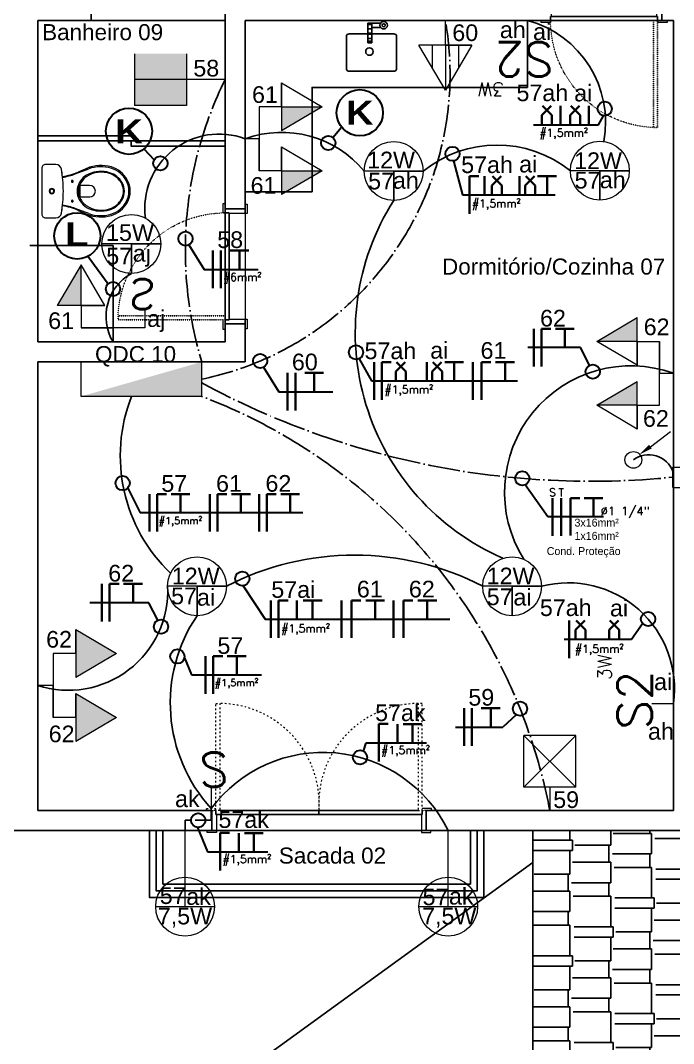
# Model space of a CAD drawing. Header units: millimetres. Extents: x 32721 to 70403, y 1490 to 13922.
# Drawn here: x 36163 to 36650, y 4714 to 5478 of the extents above; entities that cross this region are included whole.
import ezdxf
from ezdxf.enums import TextEntityAlignment as Align

# ---------------------------------------------------------------- set-up
doc = ezdxf.new("R2010")
doc.units = ezdxf.units.MM
for name, pattern in [('ACAD_ISO02W100', [15, 12, -3]), ('ACAD_ISO03W100', [30, 12, -18]), ('ACAD_ISO04W100', [30, 24, -3, 0, -3]), ('DASHDOT', [1, 0.5, -0.25, 0, -0.25])]:
    doc.linetypes.add(name, pattern=pattern)
for name, color, linetype in [('005', 9, 'Continuous'), ('02', 2, 'Continuous'), ('08', 8, 'Continuous'), ('COMODOS', 50, 'Continuous'), ('EJEL25170TP', 1, 'DASHDOT'), ('VIEWPORT', 10, 'Continuous')]:
    doc.layers.add(name, color=color, linetype=linetype)
for name, color, linetype, lineweight in [('A-DOOR', 9, 'Continuous', 9), ('EJEL05130C', 130, 'Continuous', 30), ('EJEL0550C', 50, 'Continuous', 35), ('EJEL0580C', 80, 'Continuous', 9), ('EJEL09210C', 210, 'Continuous', 9), ('EJEL25170C', 170, 'Continuous', 25), ('EJEL25170T', 170, 'ACAD_ISO02W100', 25), ('EJEL3040C', 40, 'Continuous', 9), ('P-SANR-FIXT', 9, 'Continuous', 18)]:
    doc.layers.add(name, color=color, linetype=linetype, lineweight=lineweight)
doc.styles.add('COTAS', font='arial.ttf', dxfattribs={"height": 12})
doc.styles.add('M_abG50', font='', dxfattribs={"width": 1.1, "height": 0.13})
doc.styles.add('PADRÃO', font='', dxfattribs={"height": 0.2})
doc.styles.add('ROMANS', font='romans.shx')
doc.styles.add('ROMANSI', font='RomanS')
doc.styles.add('SR60', font='simplex', dxfattribs={"height": 0.15})
doc.styles.add('SR80', font='SIMPLEX', dxfattribs={"height": 0.1})
doc.styles.get('M_abG50').set_extended_font_data('Arial Black')
doc.styles.get('PADRÃO').set_extended_font_data('AvantGarde Bk BT')

# ---------------------------------------------------------------- blocks, each defined once
blk = doc.blocks.new('Bacia Sanitária - Caixa Acoplada-736075-Planta Baixa Térreo')
at = {"layer": 'P-SANR-FIXT'}
for p, q in [((-3.8, 360.2), (-41.6, 462)), ((82.4, 467.7), (82.4, 395.8)), ((167.6, 395.8), (167.6, 467.9)), ((291.6, 462), (253.8, 360.2)), ((-18.1, 381.6), (-46, 446.5)), ((-45.6, 445.7), (-18.1, 381.6)), ((82.4, 395.9), (81.7, 392.3)), ((168.3, 392.3), (167.6, 395.7)), ((268.1, 381.6), (296.1, 446.7)), ((268.1, 381.6), (295.6, 445.5)), ((-74.8, 215.2), (-74.8, 138.9)), ((-74.8, 215.2), (-74.8, 138.9)), ((324.8, 138.9), (324.8, 215.2)), ((324.8, 138.9), (324.8, 215.2)), ((-44.8, 110), (294.8, 110)), ((-44.8, 110), (294.8, 110))]:
    blk.add_line(p, q, dxfattribs=at)
for centre, radius, start, end in [((125, 598.7), 172.7, 89.99989, 119.83452), ((125, 598.7), 172.7, 89.99989, 119.83452), ((125, 598.7), 172.7, 60.14034, 90.0001), ((125, 598.7), 172.7, 60.14034, 90.0001), ((142.4, 568.8), 207.3, 119.89339, 162.90367), ((142.4, 568.8), 207.3, 119.89339, 162.90367), ((142.4, 568.8), 197.4, 117.66834, 162.90367), ((142.4, 568.8), 162.9, 120.11187, 162.90381), ((142.4, 568.8), 156.7, 120.10363, 159.82928), ((125, 598.7), 162.9, 89.9999, 117.13355), ((125, 598.7), 128.3, 89.99986, 120.0915), ((125, 598.7), 122.1, 89.99989, 120.07994), ((125, 598.7), 162.9, 62.86432, 90.00011), ((125, 598.7), 128.3, 60.06148, 90.00011), ((125, 598.7), 122.1, 60.13191, 90.00014), ((107.6, 568.8), 156.7, 20.16971, 60.06163), ((107.6, 568.8), 162.9, 17.09643, 60.00868), ((107.6, 568.8), 197.4, 17.09605, 62.33004), ((107.6, 568.8), 207.3, 17.09644, 60.08571), ((107.6, 568.8), 207.3, 17.09644, 60.08571), ((199, 551.4), 266.5, 162.90367, 203.36774), ((199, 551.4), 266.5, 162.90367, 203.41557), ((199, 551.4), 256.7, 162.90367, 200.37484), ((199, 551.4), 222.1, 162.90381, 204.386), ((180.6, 554.8), 197.4, 159.82928, 214.70015), ((69.4, 554.8), 197.4, 325.29931, 20.16971), ((51, 551.4), 222.1, 335.61412, 17.09643), ((51, 551.4), 256.7, 339.62516, 17.09605), ((51, 551.4), 266.5, 336.58775, 17.09644), ((51, 551.4), 266.5, 336.58775, 17.09644), ((131.6, 520.8), 148.1, 204.386, 254.50021), ((125, 467.7), 42.6, 90.00001, 180), ((125, 467.7), 42.6, 0.27066, 90.00006), ((118.4, 520.8), 148.1, 285.50035, 335.61412), ((131.6, 520.8), 137.8, 214.70015, 254.49812), ((125, 986.6), 592.3, 265.87448, 270), ((125, 497), 113.1, 254.49812, 270.0003), ((125, 986.6), 592.3, 270, 274.12547), ((125, 497), 113.1, 270, 285.50114), ((118.4, 520.8), 137.8, 285.50114, 291.21111), ((118.4, 520.8), 137.8, 291.21111, 325.29931), ((-471.4, 186.5), 493.6, 9.16189, 23.27793), ((-471.4, 186.5), 493.6, 9.16186, 23.27793), ((-471.4, 186.5), 498.9, 9.13056, 20.37509), ((51, 338.1), 6.91, 90, 270), ((51, 338.1), 6.91, 270, 90), ((125, 497), 123.4, 254.50021, 270), ((125, 497), 123.4, 269.99991, 285.50035), ((199, 338.1), 6.91, 90, 270), ((199, 338.1), 6.91, 270, 90), ((721.4, 186.5), 498.9, 159.62507, 170.86944), ((721.4, 186.5), 493.6, 156.72252, 170.83812), ((721.4, 186.5), 493.6, 156.72252, 170.83813), ((-31.6, 214.8), 43.2, 99.01493, 179.49347), ((-31.6, 214.8), 43.2, 99.01493, 179.49347), ((125, -710.7), 981.9, 89.99883, 99.57516), ((125, -710.7), 981.9, 96.38257, 99.57516), ((125, -710.7), 981.9, 80.42485, 90.00116), ((125, -710.7), 981.9, 80.42485, 83.6174), ((281.6, 214.8), 43.2, 0.4859, 80.98509), ((281.6, 214.8), 43.2, 0.4859, 80.98509), ((125, 185.3), 20.2, 90, 270), ((125, 185.3), 15.3, 90, 270), ((125, 185.3), 15.3, 267.6108, 90), ((125, 185.3), 20.2, 270, 90), ((-45.5, 139.3), 29.3, 180.69963, 271.32336), ((-45.5, 139.3), 29.3, 180.69963, 271.32336), ((295.5, 139.3), 29.3, 268.67664, 359.32231), ((295.5, 139.3), 29.3, 268.67664, 359.32231)]:
    blk.add_arc(centre, radius, start, end, dxfattribs=at)
blk = doc.blocks.new('Porta de madeira - 80x240cm 2-909150-Planta Baixa Térreo')
at = {"layer": 'A-DOOR', "lineweight": 18}
for p, q in [((-519.8, 122.2), (-519.8, 107.2)), ((-449.8, 122.2), (-519.8, 122.2)), ((-484.8, 107.2), (-449.8, 107.2)), ((-449.8, 107.2), (-484.8, 107.2)), ((-449.8, 107.2), (-449.8, 122.2)), ((-449.8, -12.8), (-449.8, 107.2)), ((340.2, 107.2), (-449.8, 107.2)), ((410.2, 122.2), (340.2, 122.2)), ((340.2, 122.2), (340.2, 107.2)), ((340.2, 107.2), (375.2, 107.2)), ((375.2, 107.2), (340.2, 107.2)), ((340.2, 107.2), (340.2, -12.8)), ((410.2, 107.2), (410.2, 122.2)), ((-524.8, -42.8), (-524.8, -57.8)), ((-524.8, -57.8), (-454.8, -57.8)), ((-454.8, -42.8), (-484.8, -42.8)), ((-484.8, -42.8), (-454.8, -42.8)), ((-454.8, -42.8), (-454.8, -12.8)), ((-454.8, -12.8), (-449.8, -12.8)), ((340.2, -12.8), (345.2, -12.8)), ((345.2, -12.8), (345.2, -42.8)), ((375.2, -42.8), (345.2, -42.8)), ((345.2, -42.8), (345.2, -57.8)), ((345.2, -42.8), (375.2, -42.8)), ((345.2, -57.8), (415.2, -57.8)), ((415.2, -57.8), (415.2, -42.8))]:
    blk.add_line(p, q, dxfattribs=at)
at = {"layer": 'A-DOOR', "lineweight": 25}
for p, q in [((345.2, -12.8), (-454.8, -12.8)), ((-454.8, -12.8), (-454.8, -42.8)), ((-424.8, -42.8), (-454.8, -42.8)), ((-424.8, -42.8), (345.2, -42.8)), ((345.2, -42.8), (345.2, -12.8))]:
    blk.add_line(p, q, dxfattribs=at)
at = {"layer": 'A-DOOR', "linetype": 'ACAD_ISO03W100', "lineweight": 25, "ltscale": 0.1}
for p, q in [((-454.8, -42.8), (-454.8, -842.8)), ((-424.8, -842.8), (-424.8, -42.8)), ((-454.8, -842.8), (-424.8, -842.8))]:
    blk.add_line(p, q, dxfattribs=at)
at = {"layer": 'A-DOOR', "linetype": 'ACAD_ISO03W100', "lineweight": 18, "ltscale": 0.1}
blk.add_arc((-454.8, -42.8), 800, 272.1491, 0, dxfattribs=at)
blk = doc.blocks.new('A$C31A50C72')
at = {"layer": 'EJEL0580C'}
for p, q in [((0, -15.88), (0, 15.88)), ((0, 0), (-41.07, 0))]:
    blk.add_line(p, q, dxfattribs=at)
blk.add_circle((0, 0), 15.88, dxfattribs=at)
blk = doc.blocks.new('A$C4F674D86')
at = {"layer": 'EJEL0580C'}
for p, q in [((16.16, 0), (-16.16, 0)), ((16.16, 0), (-16.16, 0)), ((0, 0), (0, -16.16)), ((0, -16.16), (0, 0)), ((0, 0), (16.16, 0)), ((0, 0), (0, -16.16)), ((0, -16.16), (0, 0)), ((0, 0), (16.16, 0))]:
    blk.add_line(p, q, dxfattribs=at)
blk.add_circle((0, 0), 16.16, dxfattribs=at)
blk.add_circle((0, 0), 16.16, dxfattribs=at)
blk = doc.blocks.new('A$C3D7A1D48')
at = {"layer": 'EJEL0580C'}
blk.add_line((6.63, 0), (-6.63, 0), dxfattribs=at)
at = {"layer": 'EJEL0580C', "style": 'SR80'}
blk.add_text('S2', height=21.161, rotation=270, dxfattribs=at).set_placement((6.64, 16.05))
blk = doc.blocks.new('s2 3w')
at = {"layer": 'EJEL0580C', "xscale": 1.21732736314486, "yscale": 1.21732736314486, "zscale": 1.21732736314486}
blk.add_blockref('A$C3D7A1D48', (2289.89, 2240.11), dxfattribs=at)
at = {"layer": 'EJEL0580C', "style": 'SR60'}
blk.add_text('3W', height=10.304, rotation=270, dxfattribs=at).set_placement((2328.15, 2222.64))
blk = doc.blocks.new('A$C5CDA3447')
at = {"layer": 'EJEL0580C'}
blk.add_line((6.63, 0), (-6.63, 0), dxfattribs=at)
at = {"layer": 'EJEL0580C', "style": 'SR80'}
blk.add_text('S', height=21.16, rotation=270, dxfattribs=at).set_placement((6.63, 7.39))
blk = doc.blocks.new('A$C0AE3526C')
at = {"layer": 'EJEL0580C'}
h = blk.add_hatch(color=256, dxfattribs=at)
h.dxf.hatch_style = 1
h.paths.add_polyline_path([(47.61, 15.87), (15.87, 15.87), (15.87, -15.87), (47.61, -15.87)])
h = blk.add_hatch(color=256, dxfattribs=at)
h.dxf.hatch_style = 1
h.paths.add_polyline_path([(47.61, -15.87), (47.61, 0), (15.87, 0), (15.87, -15.87)])
for p, q in [((15.87, 15.87), (47.61, 15.87)), ((15.87, -15.87), (15.87, 15.87)), ((15.87, -15.87), (15.87, 15.87)), ((47.61, -15.87), (47.61, 15.87)), ((47.61, -15.87), (47.61, 15.87)), ((-7.92, 0), (47.61, 0)), ((0, 0), (47.61, 0))]:
    blk.add_line(p, q, dxfattribs=at)
blk = doc.blocks.new('A$C51C8040F')
at = {"layer": 'EJEL0580C'}
h = blk.add_hatch(color=256, dxfattribs=at)
h.dxf.hatch_style = 1
h.paths.add_polyline_path([(0, -16.93), (28.69, 0), (0, 16.93)])
for p, q in [((0, 0), (0, 16.93)), ((0, 16.93), (0, -16.93)), ((0, 16.93), (28.69, 0)), ((0, 0), (-15.87, 0)), ((28.69, 0), (0, -16.93))]:
    blk.add_line(p, q, dxfattribs=at)
blk = doc.blocks.new('tv 2 altas')
at = {"layer": 'EJEL0580C'}
for p, q in [((-37.63, 2842.21), (10.04, 2842.21)), ((10.04, 2842.21), (-13.8, 2842.21)), ((-13.8, 2842.21), (-13.8, 2830.61))]:
    blk.add_line(p, q, dxfattribs=at)
at = {"layer": 'EJEL0580C', "xscale": 1.059979705887933, "yscale": 1.059979705887933, "zscale": 1.059979705887933, "rotation": 90}
for p in [(-37.63, 2859.03), (10.04, 2859.03)]:
    blk.add_blockref('A$C51C8040F', p, dxfattribs=at)
blk = doc.blocks.new('tomada dupla media 01')
at = {"layer": 'EJEL0580C'}
h = blk.add_hatch(color=256, dxfattribs=at)
h.dxf.hatch_style = 1
h.paths.add_polyline_path([(1921.39, 2677.07), (1903.54, 2677.07), (1921.39, 2646.81)])
h = blk.add_hatch(color=256, dxfattribs=at)
h.dxf.hatch_style = 1
h.paths.add_polyline_path([(1969.07, 2677.07), (1951.22, 2677.07), (1969.07, 2646.81)])
for p, q in [((1945.23, 2693.8), (1945.23, 2704.23)), ((1969.07, 2693.8), (1921.39, 2693.8)), ((1921.39, 2693.8), (1945.23, 2693.8)), ((1921.39, 2677.07), (1921.39, 2693.8)), ((1969.07, 2677.07), (1969.07, 2693.8)), ((1939.25, 2677.07), (1903.54, 2677.07)), ((1921.39, 2646.81), (1903.54, 2677.07)), ((1921.39, 2677.07), (1939.25, 2677.07)), ((1939.25, 2677.07), (1921.39, 2646.81)), ((1921.39, 2677.07), (1921.39, 2646.81)), ((1986.93, 2677.07), (1951.22, 2677.07)), ((1969.07, 2646.81), (1951.22, 2677.07)), ((1969.07, 2677.07), (1986.93, 2677.07)), ((1986.93, 2677.07), (1969.07, 2646.81)), ((1969.07, 2677.07), (1969.07, 2646.81))]:
    blk.add_line(p, q, dxfattribs=at)
blk = doc.blocks.new('A$C1FA829F1')
at = {"layer": 'EJEL0580C'}
for p, q in [((0, 0), (0, 16.93)), ((0, 16.93), (0, -16.93)), ((0, 16.93), (28.69, 0)), ((0, 8.46), (14.34, 8.46)), ((0, 0), (-15.87, 0)), ((28.69, 0), (0, -16.93)), ((0, 0), (28.69, 0)), ((0, -8.46), (14.34, -8.46))]:
    blk.add_line(p, q, dxfattribs=at)
blk = doc.blocks.new('tomada e int')
at = {"layer": 'EJEL0580C'}
h = blk.add_hatch(color=256, dxfattribs=at)
h.dxf.hatch_style = 1
h.paths.add_polyline_path([(2009.64, 3072.39), (2009.64, 3090.24), (1979.38, 3072.39)])
for p, q in [((1979.38, 3072.39), (2009.64, 3090.24)), ((2009.64, 3054.53), (2009.64, 3090.24)), ((2009.64, 3054.53), (1979.38, 3072.39)), ((2009.64, 3072.39), (1979.38, 3072.39)), ((2009.64, 3072.39), (2026.38, 3072.39)), ((2009.64, 3072.39), (2009.64, 3054.53)), ((2026.38, 3024.71), (2026.38, 3072.39)), ((2026.38, 3072.39), (2026.38, 3048.55)), ((2026.38, 3048.55), (2036.81, 3048.55)), ((2012.38, 3024.71), (2026.38, 3024.71))]:
    blk.add_line(p, q, dxfattribs=at)
at = {"layer": 'EJEL0580C', "style": 'SR80'}
blk.add_text('S', height=22.32, rotation=90, dxfattribs=at).set_placement((2012.38, 3016.92))
blk = doc.blocks.new('A$C15267267')
at = {"layer": 'EJEL0580C'}
for p, q in [((-37.03, -21.16), (-37.03, 0)), ((37.03, 0), (-37.03, 0)), ((37.03, -21.16), (37.03, 0)), ((37.03, -21.16), (-37.03, -21.16))]:
    blk.add_line(p, q, dxfattribs=at)
blk.add_solid([(37.03, 0), (37.03, -21.16), (-37.03, -21.16)], dxfattribs=at)
blk = doc.blocks.new('A$C45B0798E')
at = {"layer": 'EJEL0580C'}
for p, q in [((-15.87, -15.87), (-15.87, 15.87)), ((-15.87, 15.87), (15.87, 15.87)), ((15.87, -15.87), (15.87, 15.87)), ((-26.87, 0), (-30.17, 0)), ((-15.87, 0), (-26.87, 0)), ((-15.87, -15.87), (15.87, -15.87))]:
    blk.add_line(p, q, dxfattribs=at)
at = {"layer": 'EJEL0580C', "ltscale": 0.015}
for p, q in [((-15.87, -15.87), (15.87, 15.87)), ((-15.87, 15.87), (15.87, -15.87))]:
    blk.add_line(p, q, dxfattribs=at)
blk = doc.blocks.new('A$C71E37391')
at = {"layer": 'EJEL0550C', "ltscale": 0.015}
for p, q in [((7.02, 14.03), (-7.02, 14.03)), ((0, 0), (0, 14.03))]:
    blk.add_line(p, q, dxfattribs=at)
blk = doc.blocks.new('A$C1116134A')
at = {"layer": 'EJEL0550C', "ltscale": 0.015}
for p, q in [((0, -14.03), (0, 14.03)), ((0, 14.03), (7.02, 14.03))]:
    blk.add_line(p, q, dxfattribs=at)
blk = doc.blocks.new('A$C33D512FD')
at = {"layer": 'EJEL0550C', "ltscale": 0.015}
for p, q in [((-3.76, 7), (3.26, 14.02)), ((3.76, 7), (-3.26, 14.02)), ((-3.76, -0.01), (-3.76, 7)), ((3.76, -0.01), (3.76, 7))]:
    blk.add_line(p, q, dxfattribs=at)
blk = doc.blocks.new('A$C4247474B')
at = {"layer": 'EJEL0580C'}
for p, q in [((0, 0), (31.7, 0)), ((0, 0), (0, -31.7)), ((31.7, 0), (31.7, -31.7)), ((0, -31.7), (31.7, -31.7))]:
    blk.add_line(p, q, dxfattribs=at)
at = {"layer": 'EJEL0580C', "style": 'SR80'}
blk.add_text('P', height=21.2, rotation=270, dxfattribs=at).set_placement((5.5, -8.3))
blk = doc.blocks.new('A$C1F842686')
at = {"layer": 'EJEL0580C', "linetype": 'ByBlock', "lineweight": -2}
blk.add_line((10.47, 8.12), (22.77, 17.5), dxfattribs=at)
at = {"layer": 'EJEL0580C'}
blk.add_circle((0, 0), 5.13, dxfattribs=at)
blk.add_solid([(11.32, 7), (3.73, 3.27), (9.61, 9.24)], dxfattribs=at)

msp = doc.modelspace()

# ---------------------------------------------------------------- hatches: boundary and pattern name
at = {"layer": '08'}
h = msp.add_hatch(dxfattribs=at)
h.set_pattern_fill('AR-RSHKE', color=256, scale=0.1, angle=90)
h.set_pattern_definition([(90, (-84493.578, -81460.934), (-30.48, 64.77), [15.24, -12.7, 17.78, -7.62, 22.86, -10.16]), (90, (-84494.848, -81445.694), (-30.48, 64.77), [12.7, -48.26, 10.16, -15.24]), (90, (-84491.673, -81415.214), (-30.48, 64.77), [7.62, -78.74]), (180, (-84493.578, -81460.934), (-30.48, -21.59), [29.21, -92.71]), (180, (-84493.578, -81445.694), (-30.48, -21.59), [28.575, -93.345]), (180, (-84493.578, -81432.994), (-30.48, -21.59), [26.67, -95.25]), (180, (-84491.673, -81415.214), (-30.48, -21.59), [29.21, -92.71]), (180, (-84491.673, -81407.594), (-30.48, -21.59), [29.21, -92.71]), (180, (-84493.578, -81384.734), (-30.48, -21.59), [27.94, -93.98])])
h.paths.add_polyline_path([(37165.46, 5058.22), (37165.46, 4688.22), (36650.46, 4688.22), (36650.46, 4673.22), (36545.46, 4673.22), (36545.46, 4873.22), (36665.46, 4873.22), (36665.46, 5058.22), (37010.46, 5058.22)])

# ---------------------------------------------------------------- linework, layer by layer
at = {"layer": '005'}
for p, q in [((36422.02, 5476.27), (36422.02, 5461.61)), ((36431.64, 5476.27), (36422.02, 5476.27)), ((36422.02, 5476.27), (36422.02, 5461.61)), ((36424.97, 5475.19), (36422.02, 5475.19)), ((36424.97, 5472.07), (36422.02, 5472.07)), ((36424.97, 5472.07), (36422.02, 5472.07)), ((36424.97, 5461.61), (36424.97, 5476.27)), ((36424.97, 5461.61), (36424.97, 5476.27)), ((36431.65, 5473.03), (36424.97, 5473.03)), ((36406.02, 5442.46), (36406.02, 5466.1)), ((36406.02, 5442.46), (36406.02, 5466.1)), ((36408.18, 5468.26), (36422.02, 5468.26)), ((36408.18, 5468.26), (36422.02, 5468.26)), ((36424.97, 5468.83), (36422.02, 5468.83)), ((36424.97, 5468.83), (36422.02, 5468.83)), ((36422.02, 5468.09), (36424.97, 5468.09)), ((36422.02, 5468.09), (36424.97, 5468.09)), ((36422.02, 5464.85), (36424.97, 5464.85)), ((36422.02, 5464.85), (36424.97, 5464.85)), ((36424.97, 5468.26), (36441.46, 5468.26)), ((36424.97, 5468.26), (36441.46, 5468.26)), ((36443.62, 5466.1), (36443.62, 5442.46)), ((36443.62, 5442.46), (36443.62, 5466.1)), ((36443.62, 5466.1), (36443.62, 5442.46)), ((36443.62, 5442.46), (36443.62, 5466.1)), ((36422.02, 5462.69), (36424.97, 5462.69)), ((36422.02, 5462.69), (36424.97, 5462.69)), ((36422.02, 5461.61), (36424.97, 5461.61)), ((36422.02, 5461.61), (36424.97, 5461.61)), ((36441.46, 5440.3), (36408.18, 5440.3)), ((36441.46, 5440.3), (36408.18, 5440.3)), ((36231.71, 5310.09), (36169.68, 5310.09)), ((36231.71, 5310.09), (36231.71, 5238.22))]:
    msp.add_line(p, q, dxfattribs=at)
for points in [[(36330.46, 5478.22), (36541.33, 5478.22), (36541.33, 5428.22), (36380.46, 5428.22), (36380.46, 5350.33), (36330.46, 5350.33), (36330.46, 5474.4)], [(36269.01, 4873.22), (36269.01, 4833.22), (36498.66, 4833.22), (36498.66, 4873.22)]]:
    msp.add_lwpolyline(points, dxfattribs=at)
for points in [[(36175.46, 5388.22), (36175.46, 5392.08), (36248.1, 5392.08), (36248.1, 5388.22)], [(36315.46, 5388.22), (36315.46, 5384.36), (36245.22, 5384.36), (36245.22, 5388.22)]]:
    msp.add_lwpolyline(points, close=True, dxfattribs=at)
for centre, radius in [((36433.92, 5474.65), 2.79), ((36433.92, 5474.65), 2.79), ((36433.92, 5474.65), 1.17), ((36423.27, 5454.99), 2.79), ((36423.27, 5454.99), 2.79)]:
    msp.add_circle(centre, radius, dxfattribs=at)
for centre, start, end in [((36408.18, 5466.1), 90, 180), ((36408.18, 5466.1), 90, 180), ((36441.46, 5466.1), 0, 90), ((36441.46, 5466.1), 0, 90), ((36408.18, 5442.46), 180, 270), ((36408.18, 5442.46), 180, 270), ((36441.46, 5442.46), 270, 0), ((36441.46, 5442.46), 270, 0)]:
    msp.add_arc(centre, 2.16, start, end, dxfattribs=at)
at = {"layer": '02', "color": 251}
msp.add_line((35680.46, 4223.22), (36545.46, 4849.4), dxfattribs=at)
at = {"layer": '08'}
for p, q in [((36215.46, 5493.22), (36215.46, 5478.22)), ((36315.46, 5478.22), (36315.46, 5493.22)), ((36215.46, 5478.22), (36175.46, 5478.22)), ((36175.46, 5238.22), (36175.46, 5478.22)), ((36175.46, 5238.22), (36175.46, 5478.22)), ((36215.46, 5478.22), (36315.46, 5478.22)), ((36315.46, 5478.22), (36315.46, 5337.54)), ((36330.46, 5478.22), (36330.46, 5337.54)), ((36330.46, 5478.22), (36555.6, 5478.22)), ((36641.6, 5478.22), (36650.46, 5478.22)), ((36650.46, 5451.2), (36650.46, 5478.22)), ((36650.46, 5478.22), (36650.46, 4888.22)), ((36330.46, 5416.54), (36330.46, 5363.22)), ((36315.46, 5388.22), (36315.46, 5363.22)), ((36650.46, 5058.22), (36650.46, 5371.2)), ((36315.46, 5238.22), (36315.46, 5251.54)), ((36315.46, 5251.54), (36315.46, 5238.22)), ((36315.46, 5251.54), (36315.46, 5238.22)), ((36330.46, 5251.54), (36330.46, 5223.22)), ((36175.46, 5238.22), (36315.46, 5238.22)), ((36175.46, 4888.22), (36175.46, 5223.22)), ((36175.46, 5223.22), (36330.46, 5223.22)), ((36175.46, 4888.22), (36175.46, 5223.22)), ((36305.59, 4888.22), (36175.46, 4888.22)), ((36385.59, 4888.22), (36329.1, 4888.22)), ((36385.59, 4888.22), (36329.1, 4888.22)), ((36329.1, 4888.22), (36385.59, 4888.22)), ((36329.1, 4888.22), (36385.59, 4888.22)), ((36650.46, 4888.22), (36465.59, 4888.22)), ((36025.34, 4873.22), (36175.46, 4873.22)), ((36305.59, 4873.22), (36155.46, 4873.22)), ((36665.46, 4873.22), (36465.59, 4873.22))]:
    msp.add_line(p, q, dxfattribs=at)
at = {"layer": '08', "ltscale": 0.9}
for p, q in [((36641.6, 5493.22), (36641.6, 5478.22)), ((36315.46, 5337.54), (36330.46, 5337.54)), ((36330.46, 5251.54), (36315.46, 5251.54)), ((36305.59, 4873.22), (36305.59, 4888.22)), ((36465.59, 4873.22), (36465.59, 4888.22))]:
    msp.add_line(p, q, dxfattribs=at)
at = {"layer": '08'}
for points in [[(36650.46, 5478.22), (36650.46, 5451.2)], [(36950.46, 5058.22), (37010.46, 5058.22), (37010.46, 5058.22), (37165.46, 5058.22), (37165.46, 4688.22), (36650.46, 4688.22), (36650.46, 4673.22), (36545.46, 4673.22), (36545.46, 4873.22), (36665.46, 4873.22), (36665.46, 5058.22), (36725.46, 5058.22)], [(36259.01, 4873.22), (36259.01, 4823.22), (36508.66, 4823.22), (36508.66, 4873.22)], [(36264.01, 4873.22), (36264.01, 4828.22), (36503.66, 4828.22), (36503.66, 4873.22)]]:
    msp.add_lwpolyline(points, dxfattribs=at)
msp.add_lwpolyline([(36259.01, 4873.22), (36508.66, 4873.22), (36508.66, 4823.22), (36259.01, 4823.22)], close=True, dxfattribs=at)
at = {"layer": 'A-DOOR', "linetype": 'ACAD_ISO03W100', "lineweight": 18, "ltscale": 0.1}
for p, q in [((36308.59, 4888.22), (36308.59, 4968.22)), ((36308.59, 4968.22), (36311.59, 4968.22)), ((36311.59, 4968.22), (36311.59, 4888.22)), ((36462.59, 4968.22), (36459.59, 4968.22)), ((36459.59, 4968.22), (36459.59, 4888.22)), ((36462.59, 4888.22), (36462.59, 4968.22)), ((36301.59, 4888.22), (36301.59, 4889.72)), ((36301.59, 4889.72), (36308.59, 4889.72)), ((36308.59, 4888.22), (36305.59, 4888.22)), ((36305.59, 4888.22), (36308.59, 4888.22)), ((36311.59, 4888.22), (36308.59, 4888.22)), ((36459.59, 4888.22), (36462.59, 4888.22)), ((36462.59, 4888.22), (36465.59, 4888.22)), ((36465.59, 4888.22), (36462.59, 4888.22))]:
    msp.add_line(p, q, dxfattribs=at)
at = {"layer": 'A-DOOR', "lineweight": 25}
for p, q in [((36308.59, 4885.22), (36308.59, 4888.22)), ((36385.59, 4885.22), (36308.59, 4885.22)), ((36311.59, 4888.22), (36385.59, 4888.22)), ((36459.59, 4888.22), (36385.59, 4888.22)), ((36385.59, 4888.22), (36385.59, 4885.22)), ((36385.59, 4888.22), (36385.59, 4885.22)), ((36385.59, 4885.22), (36462.59, 4885.22)), ((36462.59, 4885.22), (36462.59, 4888.22))]:
    msp.add_line(p, q, dxfattribs=at)
at = {"layer": 'A-DOOR', "lineweight": 18}
for p, q in [((36308.59, 4888.22), (36308.59, 4885.22)), ((36308.59, 4885.22), (36309.09, 4885.22)), ((36309.09, 4885.22), (36309.09, 4873.22)), ((36462.09, 4885.22), (36462.09, 4873.22)), ((36462.59, 4885.22), (36462.09, 4885.22)), ((36469.59, 4889.72), (36462.59, 4889.72)), ((36462.59, 4888.22), (36462.59, 4885.22)), ((36469.59, 4888.22), (36469.59, 4889.72)), ((36302.09, 4871.72), (36302.09, 4873.22)), ((36309.09, 4871.72), (36302.09, 4871.72)), ((36305.59, 4873.22), (36462.09, 4873.22)), ((36305.59, 4873.22), (36309.09, 4873.22)), ((36309.09, 4873.22), (36305.59, 4873.22)), ((36309.09, 4873.22), (36309.09, 4871.72)), ((36465.59, 4873.22), (36462.09, 4873.22)), ((36462.09, 4873.22), (36462.09, 4871.72)), ((36462.09, 4873.22), (36465.59, 4873.22)), ((36462.09, 4871.72), (36469.09, 4871.72)), ((36469.09, 4871.72), (36469.09, 4873.22))]:
    msp.add_line(p, q, dxfattribs=at)
at = {"layer": 'A-DOOR', "linetype": 'ACAD_ISO03W100', "lineweight": 18, "ltscale": 0.1}
for centre, start, end in [((36310.84, 4893.25), 356.15063, 89.42721), ((36460.34, 4893.25), 90.57279, 183.84937)]:
    msp.add_arc(centre, 74.92, start, end, dxfattribs=at)
at = {"layer": 'EJEL05130C'}
for p, q in [((36594.3, 5400.38), (36598.14, 5407.04)), ((36395.88, 5390.86), (36402.47, 5398.64)), ((36545.89, 5400.38), (36594.3, 5400.38)), ((36254.8, 5382.27), (36262.51, 5374.12)), ((36486.09, 5373.35), (36492.86, 5347.89)), ((36492.86, 5347.89), (36561.95, 5347.89)), ((36288.29, 5310.54), (36299.85, 5292.33)), ((36213.15, 5302.06), (36228.04, 5281.55)), ((36299.85, 5292.33), (36340.1, 5292.33)), ((36580.99, 5233.88), (36541.65, 5233.88)), ((36587.77, 5220.7), (36580.99, 5233.88)), ((36344.05, 5219.2), (36355.62, 5201)), ((36415.54, 5225.56), (36424.77, 5208.99)), ((36424.77, 5208.99), (36533.88, 5208.99)), ((36355.62, 5201), (36395.87, 5201)), ((36242.68, 5129.01), (36252.04, 5110.5)), ((36556.53, 5107.48), (36539.71, 5131.39)), ((36373.5, 5110.5), (36252.04, 5110.5)), ((36598.1, 5107.48), (36556.53, 5107.48)), ((36328.97, 5056.07), (36345.47, 5031.09)), ((36258.44, 5043.43), (36214.37, 5043.43)), ((36265.22, 5030.25), (36258.44, 5043.43)), ((36345.47, 5031.09), (36483.27, 5031.09)), ((36619.04, 5016.08), (36627.36, 5027.82)), ((36568.83, 5016.08), (36619.04, 5016.08)), ((36285.08, 5002.35), (36290.46, 4989.44)), ((36290.46, 4989.44), (36342.71, 4989.44)), ((36532.91, 4959.77), (36522.89, 4950.57)), ((36487.45, 4950.57), (36522.89, 4950.57)), ((36418.81, 4932.55), (36420.75, 4938.71)), ((36420.75, 4938.71), (36465.83, 4938.71)), ((36294.78, 4875.63), (36302.25, 4857.32)), ((36302.25, 4857.32), (36347.32, 4857.32))]:
    msp.add_line(p, q, dxfattribs=at)
for centre in [(36416.02, 5409.31), (36243.66, 5395.45), (36205.05, 5317.3)]:
    msp.add_circle(centre, 17.26, dxfattribs=at)
at = {"layer": 'EJEL05130C', "ltscale": 0.001}
for centre in [(36599.05, 5412.29), (36392.49, 5386.75), (36485.31, 5378.62), (36267.15, 5371.52), (36285.88, 5315.29), (36231.71, 5277.69), (36413.27, 5230.38), (36341.64, 5223.95), (36590.14, 5215.93), (36238.87, 5132.73), (36537.46, 5136.22), (36328.28, 5061.35), (36631.47, 5031.2), (36267.59, 5025.48), (36279.83, 5003.28), (36535.77, 4964.27), (36416.27, 4927.87), (36295.37, 4880.92)]:
    msp.add_circle(centre, 5.33, dxfattribs=at)
at = {"layer": 'EJEL0550C', "ltscale": 0.015}
for p, q in [((36566.05, 5400.34), (36566.05, 5414.37)), ((36587.12, 5400.34), (36587.12, 5414.37)), ((36509.27, 5347.89), (36509.27, 5361.92)), ((36535.5, 5347.89), (36535.5, 5361.92)), ((36306.41, 5278.3), (36306.41, 5306.37)), ((36312.19, 5278.3), (36312.19, 5306.37)), ((36546.03, 5219.85), (36546.03, 5247.91)), ((36426.89, 5194.9), (36426.89, 5222.97)), ((36466.26, 5208.99), (36466.26, 5223.02)), ((36500.46, 5194.87), (36500.46, 5222.93)), ((36362.17, 5186.97), (36362.17, 5215.03)), ((36367.96, 5186.97), (36367.96, 5215.03)), ((36259, 5096.47), (36259, 5124.54)), ((36304.11, 5096.47), (36304.11, 5124.54)), ((36340.91, 5096.47), (36340.91, 5124.54)), ((36560.08, 5093.45), (36560.08, 5121.51)), ((36566.58, 5093.45), (36566.58, 5121.51)), ((36223.48, 5029.4), (36223.48, 5057.46)), ((36349.74, 5017.11), (36349.74, 5045.17)), ((36369.02, 5031.09), (36369.02, 5045.12)), ((36402.48, 5017.06), (36402.48, 5045.12)), ((36441.36, 5017.06), (36441.36, 5045.12)), ((36572.4, 5002.05), (36572.4, 5030.11)), ((36577.29, 5023.08), (36584.3, 5030.1)), ((36584.8, 5023.08), (36577.79, 5030.1)), ((36602.28, 5023.1), (36609.3, 5030.11)), ((36609.8, 5023.1), (36602.78, 5030.11)), ((36577.29, 5016.07), (36577.29, 5023.08)), ((36584.8, 5016.07), (36584.8, 5023.08)), ((36602.28, 5016.08), (36602.28, 5023.1)), ((36609.8, 5016.08), (36609.8, 5023.1)), ((36300.91, 4975.41), (36300.91, 5003.47)), ((36494.01, 4936.54), (36494.01, 4964.6)), ((36499.79, 4936.54), (36499.79, 4964.6)), ((36430.35, 4924.81), (36430.35, 4952.87)), ((36430.35, 4952.87), (36437.36, 4952.87)), ((36444.13, 4938.71), (36444.13, 4952.74)), ((36462.44, 4952.74), (36448.41, 4952.74)), ((36455.42, 4938.71), (36455.42, 4952.74)), ((36311.84, 4843.41), (36311.84, 4871.47)), ((36311.84, 4871.47), (36318.85, 4871.47)), ((36325.62, 4857.32), (36325.62, 4871.35)), ((36343.93, 4871.35), (36329.9, 4871.35)), ((36336.91, 4857.32), (36336.91, 4871.35))]:
    msp.add_line(p, q, dxfattribs=at)
at = {"layer": 'EJEL25170C'}
for centre, radius, start, end in [((36520.95, 5402.15), 78.75, 349.48758, 75.00362), ((36357.75, 5314.43), 80.23, 39.74833, 109.88262), ((36311.01, 5337.87), 55.53, 69.49486, 187.50846), ((36518.57, 5297.12), 88.03, 51.47503, 128.7933), ((36596.46, 5245.05), 183.78, 147.51985, 246.43305), ((36263.21, 5257.13), 36.74, 118.8872, 210.97604), ((36618.49, 5125.99), 94.3, 70.18202, 212.07022), ((36358.08, 5153.08), 120.94, 158.47428, 226.44362), ((36631.95, 5134.48), 19.36, 20.84634, 126.46729), ((36412.18, 4870.29), 208.67, 62.69895, 117.30105), ((36571.77, 4978.84), 79.41, 352.27541, 104.50597), ((36198.34, 5052.21), 74.23, 252.05063, 2.71069), ((36391.2, 4968.46), 116.68, 145.98949, 222.43977), ((36388.58, 4827.5), 104.12, 26.04633, 143.30444)]:
    msp.add_arc(centre, radius, start, end, dxfattribs=at)
at = {"layer": 'EJEL25170T'}
for p, q in [((36305.09, 4889.72), (36305.09, 4880.92)), ((36285.65, 4880.92), (36285.55, 4873.22)), ((36305.09, 4880.92), (36285.65, 4880.92))]:
    msp.add_line(p, q, dxfattribs=at)
at = {"layer": 'EJEL25170TP', "linetype": 'ACAD_ISO04W100'}
for centre, radius, start, end in [((36250.84, 5438.14), 232.64, 281.70679, 9.91921), ((36574.31, 5306.56), 288.56, 153.76917, 196.78642), ((36588.89, 5746.74), 612.68, 241.65957, 275.72786), ((36151.79, 4810.6), 413.58, 10.81723, 69.29145)]:
    msp.add_arc(centre, radius, start, end, dxfattribs=at)

# ---------------------------------------------------------------- block references
at = {"layer": '005', "ltscale": 0.9, "xscale": -0.1000000000000582, "yscale": 0.1000000000000582, "zscale": 0.1000000000000582}
msp.add_blockref('Porta de madeira - 80x240cm 2-909150-Planta Baixa Térreo', (36593.12, 5482.5), dxfattribs=at)
at = {"layer": '005', "xscale": 0.1, "yscale": 0.1, "zscale": 0.1, "rotation": 270}
msp.add_blockref('Bacia Sanitária - Caixa Acoplada-736075-Planta Baixa Térreo', (36167.5, 5363.22), dxfattribs=at)
at = {"layer": '005', "ltscale": 0.9, "xscale": -0.1000000000000582, "yscale": 0.1000000000000582, "zscale": 0.1000000000000582, "rotation": 269.9999999998889}
msp.add_blockref('Porta de madeira - 80x240cm 2-909150-Planta Baixa Térreo', (36319.75, 5300.01), dxfattribs=at)
at = {"layer": 'EJEL0550C'}
for name, p in [('A$C33D512FD', (36555.8, 5400.39)), ('A$C33D512FD', (36576.88, 5400.39)), ('A$C1116134A', (36497.92, 5347.84)), ('A$C33D512FD', (36518.43, 5347.9)), ('A$C33D512FD', (36543.31, 5347.9)), ('A$C71E37391', (36555.95, 5347.89)), ('A$C71E37391', (36326.28, 5292.33)), ('A$C1116134A', (36551.75, 5233.88)), ('A$C71E37391', (36569.23, 5233.88)), ('A$C1116134A', (36432.58, 5208.93)), ('A$C33D512FD', (36446.77, 5209)), ('A$C33D512FD', (36473.95, 5209)), ('A$C71E37391', (36486.58, 5208.99)), ('A$C1116134A', (36506.88, 5208.99)), ('A$C71E37391', (36524.59, 5208.9)), ('A$C71E37391', (36382.05, 5201)), ('A$C1116134A', (36264.72, 5110.5)), ('A$C71E37391', (36282.2, 5110.5)), ('A$C1116134A', (36309.83, 5110.5)), ('A$C71E37391', (36327.31, 5110.5)), ('A$C1116134A', (36346.64, 5110.5)), ('A$C71E37391', (36364.11, 5110.5)), ('A$C1116134A', (36573.55, 5107.54)), ('A$C71E37391', (36590.63, 5107.48)), ('A$C1116134A', (36229.2, 5043.43)), ('A$C71E37391', (36246.68, 5043.43)), ('A$C1116134A', (36355.43, 5031.14)), ('A$C71E37391', (36380.83, 5031.14)), ('A$C1116134A', (36409.77, 5031.09)), ('A$C71E37391', (36427.61, 5031.09)), ('A$C1116134A', (36448.65, 5031.09)), ('A$C71E37391', (36466.49, 5031.09)), ('A$C1116134A', (36306.63, 4989.44)), ('A$C71E37391', (36324.1, 4989.44)), ('A$C71E37391', (36513.88, 4950.57))]:
    msp.add_blockref(name, p, dxfattribs=at)
at = {"layer": 'EJEL0580C'}
for name, p, xscale, yscale, zscale, rotation in [('A$C1FA829F1', (36480, 5459.66), 1.169162141850338, 1.169162141850338, 1.169162141850338, 270), ('A$C0AE3526C', (36305.82, 5434.1), 1.21732736314486, 1.21732736314486, 1.21732736314486, 180), ('A$C45B0798E', (36558.03, 4924.94), 1.21732736314486, 1.21732736314486, 1.21732736314486, 90), ('A$C5CDA3447', (36305.09, 4897.79), 1.21732736314486, 1.21732736314486, 1.21732736314486, 90.00000000001124), ('A$C31A50C72', (36285.55, 4816.43), 1.382703046038086, 1.382703046038086, 1.382703046038086, 270), ('A$C31A50C72', (36482.13, 4816.43), 1.382703046038086, 1.382703046038086, 1.382703046038086, 270)]:
    msp.add_blockref(name, p, dxfattribs=dict(at, xscale=xscale, yscale=yscale, zscale=zscale, rotation=rotation))
for name, p, xscale, yscale, zscale in [('A$C4F674D86', (36441.43, 5365.73), 1.361119759999958, 1.361119759999958, 1.361119759999958), ('A$C4F674D86', (36595.39, 5365.99), 1.361119759999958, 1.361119759999958, 1.361119759999958), ('A$C4F674D86', (36245.46, 5311.29), 1.361119759999958, 1.361119759999958, 1.361119759999958), ('A$C15267267', (36252.96, 5223.22), 1.21732736314486, 1.21732736314486, 1.21732736314486), ('A$C1F842686', (36620.44, 5150.04), 1.21732736314486, 1.21732736314486, 1.21732736314486), ('A$C4F674D86', (36294.48, 5055.72), 1.361119759999958, 1.361119759999958, 1.361119759999958), ('A$C4F674D86', (36529.89, 5055.72), 1.361119759999958, 1.361119759999958, 1.361119759999958)]:
    msp.add_blockref(name, p, dxfattribs=dict(at, xscale=xscale, yscale=yscale, zscale=zscale))
at = {"layer": 'EJEL09210C', "xscale": 0.4756273539377351, "yscale": 0.4756273539377351, "zscale": 0.4756273539377351, "rotation": 90}
msp.add_blockref('A$C4247474B', (36650.04, 5129.56), dxfattribs=at)
at = {"layer": 'VIEWPORT'}
for name, p, rotation in [('s2 3w', (34301.22, 7760.03), 270), ('tomada dupla media 01', (39034.7, 3444.64), 89.99999999999999), ('tomada dupla media 01', (33946.23, 7159.94), 270), ('tv 2 altas', (33344.86, 4967.79), 270), ('s2 3w', (38932.28, 7208.27), 180)]:
    msp.add_blockref(name, p, dxfattribs=dict(at, rotation=rotation))
at = {"layer": 'VIEWPORT', "xscale": -1, "rotation": 89.99999999834948}
msp.add_blockref('tomada e int', (39280.26, 7275.03), dxfattribs=at)

# ---------------------------------------------------------------- texts
at = {"layer": 'COMODOS', "style": 'COTAS'}
for s, p in [('Banheiro 09', (36178.78, 5463.5)), ('Dormitório/Cozinha 07', (36477.5, 5288.44)), ('QDC 10', (36218.29, 5223.05)), ('Sacada 02', (36355.58, 4848.56))]:
    msp.add_text(s, height=12, dxfattribs=at).set_placement(p)
at = {"layer": 'EJEL05130C', "style": 'COTAS'}
for s, p in [('ah', (36520.72, 5465.05)), ('60', (36485.18, 5462.85)), ('ai', (36545.52, 5463.6)), ('58', (36291.72, 5436.37)), ('61', (36335.57, 5416.66)), ('57ah', (36533.13, 5417.95)), ('ai', (36576.23, 5417.79)), ('12W', (36421.57, 5367.77)), ('12W', (36576.19, 5367.27)), ('57ah', (36491.8, 5364.25)), ('ai', (36535.1, 5364.72)), ('57', (36422.32, 5352.05)), ('ah', (36440.8, 5352.54)), ('57', (36576.56, 5352.69)), ('ah', (36595.39, 5352.91)), ('61', (36334.49, 5348.78)), ('15W', (36226.52, 5313.63)), ('58', (36309.58, 5308.3)), ('aj', (36246.47, 5298.08)), ('57', (36226.67, 5296.07)), ('61', (36183.3, 5247.8)), ('aj', (36257.28, 5249.35)), ('62', (36550.72, 5249.67)), ('62', (36628.16, 5243.19)), ('57ah', (36419.6, 5225.28)), ('ai', (36468.68, 5225.67)), ('61', (36506.28, 5225.57)), ('60', (36365.35, 5216.96)), ('62', (36627.61, 5174.8)), ('57', (36267.82, 5126.25)), ('61', (36308.69, 5126.24)), ('62', (36345.6, 5126.29)), ('62', (36228.17, 5059.22)), ('12W', (36275.63, 5057.12)), ('12W', (36510.87, 5057.16)), ('57ai', (36349.96, 5047.04)), ('61', (36413.88, 5047.36)), ('62', (36452.76, 5047.36)), ('57', (36275.12, 5042.24)), ('ai', (36294.48, 5041.19)), ('57', (36510.91, 5041.58)), ('ai', (36530.87, 5041.31)), ('57ah', (36550.59, 5033.46)), ('ai', (36602.99, 5033.17)), ('62', (36181.74, 5009.85)), ('57', (36309.72, 5005.19)), ('ai', (36635.92, 4978.13)), ('59', (36497.18, 4966.53)), ('57ak', (36427.52, 4955)), ('62', (36183.67, 4939.21)), ('ah', (36631.4, 4941.1)), ('ak', (36278.05, 4890.76)), ('59', (36560.57, 4890.11)), ('57ak', (36310.47, 4875.21)), ('57', (36266.67, 4818.42)), ('ak', (36286.44, 4817.74)), ('57', (36462.98, 4817.52)), ('ak', (36482.71, 4817.96)), ('7,5W', (36265.18, 4803.16)), ('7,5W', (36462.6, 4803.16))]:
    msp.add_text(s, height=12.443, dxfattribs=at).set_placement(p)
at = {"layer": 'EJEL0550C', "color": 2, "style": 'ROMANS'}
for s, height, p in [('#1,5mm²', 5.933, (36550.19, 5391.39)), ('#1,5mm²', 5.933, (36499.86, 5338.6)), ('#6mm²', 5.933, (36313.89, 5283.62)), ('#1,5mm²', 5.933, (36434.52, 5199.7)), ('S', 5.93, (36557.54, 5122.83)), ('T', 5.93, (36564.45, 5122.7)), ('#1,5mm²', 5.313, (36265.77, 5102.03)), ('#1,5mm²', 5.933, (36357.38, 5021.21)), ('#1,5mm²', 5.933, (36576.78, 5005.97)), ('#1,5mm²', 5.313, (36307.67, 4980.96)), ('#1,5mm²', 5.933, (36432.06, 4930.38)), ('#1,5mm²', 5.933, (36313.55, 4848.99))]:
    msp.add_text(s, height=height, dxfattribs=at).set_placement(p)
at = {"layer": 'EJEL0550C', "width": 298.8388, "attachment_point": 1, "style": 'PADRÃO'}
for s, insert, char_height in [('3x16mm²\\P1x16mm²', (36576.47, 5106.19), 5.937), (' Cond. Proteção', (36553.53, 5084.93), 5.9372)]:
    msp.add_mtext(s, dxfattribs=dict(at, insert=insert, char_height=char_height))
at = {"layer": 'EJEL3040C', "style": 'M_abG50'}
for s, p in [('K', (36416.02, 5409.31)), ('K', (36243.66, 5395.45)), ('L', (36204.74, 5318.61))]:
    msp.add_text(s, height=17.81, dxfattribs=at).set_placement(p, align=Align.MIDDLE_CENTER)
at = {"layer": 'EJEL3040C', "style": 'ROMANSI'}
msp.add_text('Ø1 1/4"', height=6.365, dxfattribs=at).set_placement((36595.96, 5108.68))

doc.saveas('drawing.dxf')
